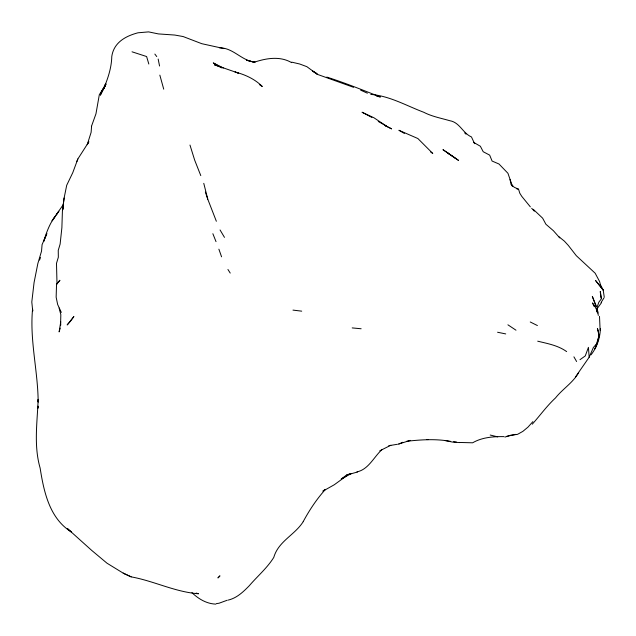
<?xml version="1.0" encoding="UTF-8"?>
<svg xmlns="http://www.w3.org/2000/svg" width="636" height="636" viewBox="0 0 636 636"><rect width="100%" height="100%" fill="white"/><g stroke="black" fill="none" stroke-linecap="round" stroke-linejoin="round"><path stroke-width="0.95" d="M600.122 330.203L599.502 316.362M56.54 284.268L59.848 280.325L56.54 284.268L56.143 297.203L57.653 304.493L61.318 312.419M91.592 126.238L91.107 132.368L87.227 144.69L88.921 141.78M60.738 323.788L60.555 325.68L60.825 314.669L59.108 308.031M600.392 328.446C600.106 338.002 596.973 347.256 591.051 354.809M57.009 283.982L56.493 263.328L58.337 257.23L58.242 250.369L60.118 244.105L61.883 227.704L62.415 210.985L64.117 198.011L66.701 185.299L72.774 172.658L77.846 158.984L88.221 142.806M62.559 210.158L64.117 198.011M60.754 321.8L59.124 331.905L60.229 328.12M63.004 209.316L63.354 207.423M598.715 336.921L594.962 348.806C597.927 342.47 600.082 335.228 597.419 328.391L599.414 336.826M91.632 125.872L95.949 113.852L99.319 94.724L105.87 84.326M39.527 260.092L40.497 257.5M596.997 307.419L598.866 302.164L601.537 298.618L600.265 291.511L600.956 298.069M76.837 161.544L77.846 158.984M575.389 377.076L589.167 357.225L593.396 347.471L597.228 343.17M105.266 85.582L100.345 95.201L105.775 83.523L104.63 86.289C108.502 76.781 111.562 66.78 111.777 56.54C113.764 42.525 125.499 36.101 137.996 32.794L148.593 31.887L158.396 33.915L174.805 35.052L183.12 36.546L201.779 43.693L224.15 48.622M105.29 85.486L103.151 89.39L104.646 86.989M303.173 521.679C309.374 510.167 316.664 499.125 325.433 489.41M105.266 85.494L101.18 92.586L105.958 84.365M601.1 302.482L604.152 297.584M601.449 302.76L597.339 308.357M55.451 216.057C49.592 223.482 46.452 232.545 43.677 241.473L46.849 233.579L42.079 244.645L41.531 251.141L37.85 263.519L34.074 282.535L31.8 301.997L32.722 311.02M56.58 214.459L58.83 211.271L52.073 220.851L63.489 204.307M578.688 372.601C572.933 382.769 562.645 388.922 555.522 397.913C546.849 405.935 540.067 415.491 532.253 424.204M303.022 521.965C294.563 535.122 278.337 541.339 273.766 557.438C267.064 568.163 257.373 576.256 249.256 585.756C243.326 591.83 236.799 598.086 228.268 600.074M69.96 321.888L73.887 316.545L67.154 324.956L69.396 322.5M382.109 449.461C373.92 456.799 368.57 469.503 356.931 471.888M532.904 421.628L527.975 427.13L522.84 431.391L517.497 434.372L510.462 435.263L504.92 437.091M325.139 489.354L322.881 491.183L334.282 484.751L347.256 475.338M579.992 359.69L585.271 355.906L588.427 347.359L589.167 357.225M350.698 473.494L346.612 475.044L341.19 479.003L351.438 473.486M379.803 450.789L390.846 445.248M402.85 442.258L398.462 444.119L410.252 440.398L408.368 440.772M227.283 600.217L219.007 603.246L216.463 603.596M346.612 475.044L357.639 471.968M506.431 436.423L515.979 434.356M388.763 445.717L397.484 444.262M450.662 441.384C436.042 438.689 421.223 439.643 406.571 441.297M504.03 436.63C493.298 436.471 482.104 437.29 472.627 442.799L460.059 442.473M426.581 439.563L428.274 439.579M370.772 94.414C389.598 95.893 406.388 105.711 423.759 112.27C431.9 116.507 441.01 118.153 449.755 120.705C459.756 122.303 462.785 133.25 471.467 136.939L474.098 142.639L480.363 146.248L483.209 151.726L489.672 155.128L492.089 161.051L498.99 164.001L507.933 173.27L512.497 186.435M459.574 442.592L452.291 442.036L444.858 440.517M215.914 604.113C206.692 603.858 198.456 598.929 191.961 592.665M352.193 327.914L361.137 328.756M453.579 441.726L456.497 442.076M292.981 310.106L301.71 311.163M516.742 188.86L518.547 189.21L519.795 193.209L521.751 196.341L530.337 206.859M497.583 332.246L505.723 333.916M253.311 62.026L246.458 60.182L253.382 61.994M219.396 47.803C233.372 47.668 241.839 61.128 255.123 62.082L254.241 62.217C266.365 58.21 279.983 55.833 291.646 62.646M376.568 96.155L380.368 97.006C362.6 89.994 345.006 82.895 326.769 77.075M291.717 62.145L299.683 63.998L306.854 66.669L317.332 74.34L353.576 87.315M32.73 310.964L32.563 309.056C29.59 340.3 37.969 371.026 38.168 402.087L38.168 399.36C37.293 422.264 33.636 445.59 40.132 468.08C43.844 491.676 49.449 518.276 71.24 531.895L67.321 528.492L91.695 550.394L106.983 563.186L123.217 573.155L131.167 576.868C153.999 580.986 175.146 592.06 198.48 593.762L196.166 593.07M490.213 435.04L497.702 436.876M537.714 341.19C547.723 343.623 558.106 345.443 566.66 351.613M132.034 51.81L146.614 56.54L148.816 64.029M518.547 189.21L514.174 187.23L511.113 184.162L509.993 179.551M360.612 90.121L367.393 93.206M124.441 573.728L123.217 573.155L131.167 576.868M530.241 321.983L537.404 325.553M259.329 84.548L262.31 86.496C254.893 79.079 245.114 74.579 235.042 72.027L238.548 73.156L214.404 64.777L223.323 67.988L213.291 62.9L221.781 67.909M316.998 73.553L312.459 70.97L317.332 74.34M404.401 133.465L398.899 130.269L417.868 138.521L432.782 153.467L430.54 151.917M455.145 158.086L442.95 149.651L458.564 160.423L447.044 152.521L449.843 154.429M371.885 117.429L362.035 112.23L373.928 117.763L386.195 125.936L378.237 121.436M507.91 324.813L515.987 330.195M558.877 236.703L564.363 241.116L568.33 245.432L576.303 255.696L595.161 273.218L599.605 281.541L600.551 285.238M533.278 209.324L542.627 218.164L545.911 224.262L553.399 230.717L559.744 237.888M464.709 132.932L466.029 134.18M531.68 208.298L534.359 211.184M473.629 142.305L474.758 143.688M154.85 54.068L156.766 56.58M597.252 311.99L596.194 308.54L592.506 302.927L594.159 306.504M227.934 269.465L230.224 273.075M220.048 229.954L224.476 237.371M573.91 356.836L576.606 361.526M216.017 241.632L212.869 233.714M600.408 284.618L603.222 290.127L604.2 296.758M511.113 184.162L511.916 185.76M596.481 306.465L592.323 296.384L595.98 306.488M200.785 175.616L194.664 160.113L189.973 145.048M216.359 221.272L207.765 199.179L203.774 183.343M218.879 249.177L221.574 256.817M205.356 192.048L207.765 199.179M159.835 75.12L163.73 89.175M596.194 308.54L597.053 312.038M158.165 59.053L159.556 66.025M597.172 308.198L598.301 315.448M597.315 308.699L597.872 313.135M38.049 408.058L37.977 406.134L38.033 407.899M219.857 575.938L218.021 577.838L219.857 575.938M391.545 128.822L384.995 125.515L391.545 128.822M602.729 289.483L595.558 280.5L603.222 290.127L602.729 289.483"/></g></svg>
